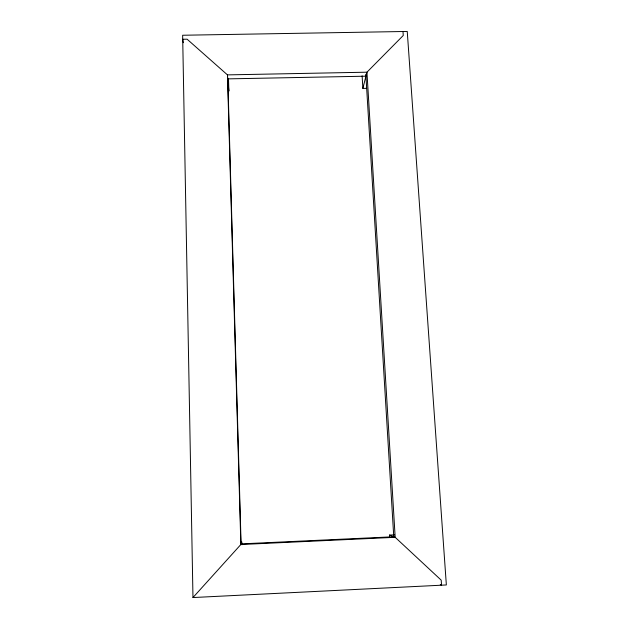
<?xml version="1.0" encoding="UTF-8"?>
<svg xmlns="http://www.w3.org/2000/svg" width="629" height="629" viewBox="0 0 629 629"><rect width="100%" height="100%" fill="white"/><g stroke="black" fill="none" stroke-linecap="round" stroke-linejoin="round"><path stroke-width="0.94" d="M366.605 88.335L362.87 88.414L366.943 72.193L403.26 35.483L402.985 31.521M192.977 597.55L182.646 35.248L407.246 31.45L446.354 584.954L192.977 597.55L240.852 544.525L241.819 541.962L241.898 544.785M389.579 537.032L389.461 535.082L394.359 534.854M365.936 76.188L227.8 78.877L241.088 543.896L393.762 536.765L365.826 74.293M389.461 535.082L395.177 537.315L441.204 580.158L441.55 585.198L440.269 584.483M183.338 42.717L182.717 39.257L187.096 39.187L227.454 74.882L366.943 72.193L395.177 537.315L240.852 544.525L227.454 74.882L228.862 91.119L228.492 78.405M362.115 75.802L362.87 88.414"/></g></svg>
